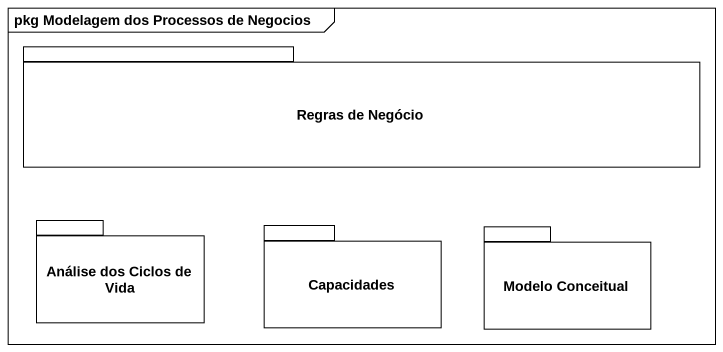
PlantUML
@startuml
mainframe pkg Modelagem dos Processos de Negocios
package "Regras de Negócio" as Regras_de_Negócio {
}
package "Análise dos Ciclos de Vida" as Análise_dos_Ciclos_de_Vida {
}
package Capacidades {
}
package "Modelo Conceitual" as Modelo_Conceitual {
}
@enduml
